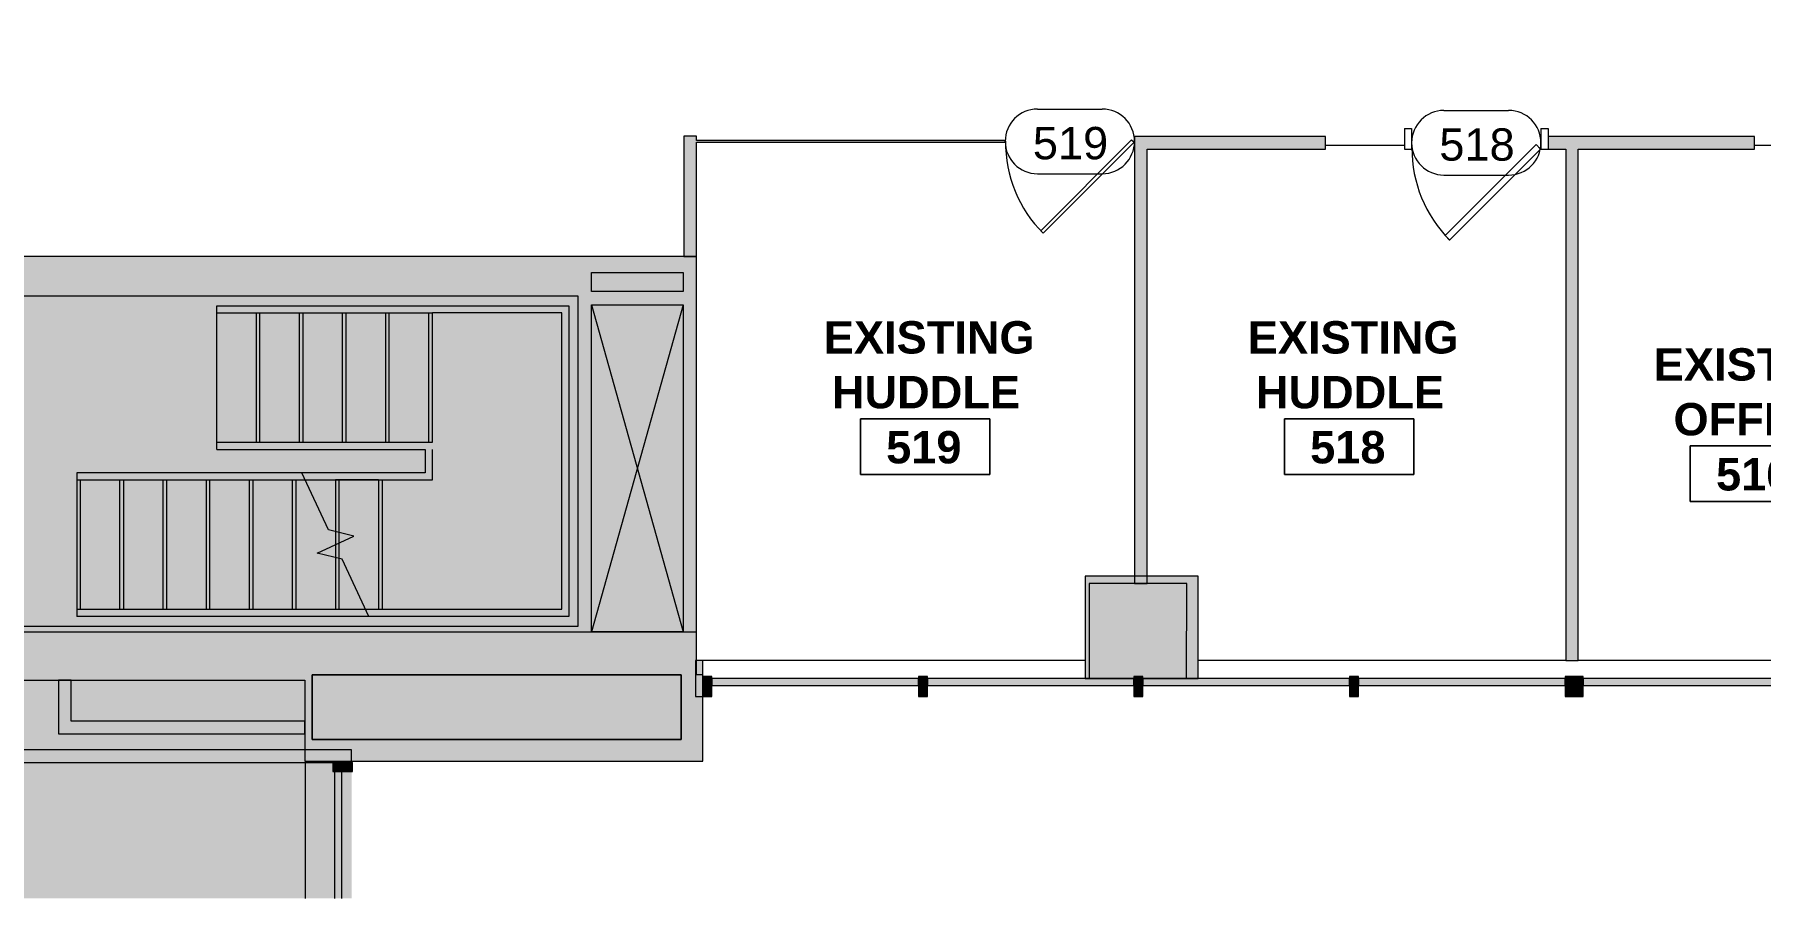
# Model space of a CAD drawing. Header units: inches. Extents: x 381 to 2249, y -1781 to -36.
# Drawn here: x 1144.2 to 1624.6, y -1781.1 to -1540.7 of the extents above; entities that cross this region are included whole.
import ezdxf

# ---------------------------------------------------------------- set-up
doc = ezdxf.new("R2010")
doc.units = ezdxf.units.IN
doc.header["$MEASUREMENT"] = 0
for name, color, linetype, lineweight in [('A-AREA-IDEN', 2, 'Continuous', 9), ('A-COLS', 52, 'Continuous', 13), ('A-DETL', 90, 'Continuous', 9), ('A-DETL-GENF', 92, 'Continuous', 9), ('A-DETL-THIN', 151, 'Continuous', 9), ('A-DOOR', 31, 'Continuous', 13), ('A-DOOR-FRAM', 31, 'Continuous', 20), ('A-DOOR-IDEN', 31, 'Continuous', 9), ('A-GLAZ', 151, 'Continuous', 13), ('A-GLAZ-CURT', 52, 'Continuous', 13), ('A-GLAZ-CWMG', 51, 'Continuous', 13), ('A-WALL', 113, 'Continuous', 13), ('A-WALL-PATT', 111, 'Continuous', 13), ('I-WALL', 2, 'Continuous', 13)]:
    doc.layers.add(name, color=color, linetype=linetype, lineweight=lineweight)
doc.styles.add('Swis721 Lt BT', font='swissl.ttf', dxfattribs={"height": 9})
doc.styles.add('Swis721 Lt BT_B', font='', dxfattribs={"height": 9})
doc.styles.get('Swis721 Lt BT_B').set_extended_font_data('Swis721 Lt BT', bold=True)

# ---------------------------------------------------------------- blocks, each defined once
blk = doc.blocks.new('System Panel - Glazed 2-5030408-Level 5 CONSTRUCTION')
at = {"layer": 'A-GLAZ-CURT', "lineweight": 9}
blk.add_hatch(color=7, dxfattribs=at).paths.add_polyline_path([(-9.26, 0.25), (26.13, 0.25), (26.13, 2.25), (-9.26, 2.25), (-9.26, 1.49)], flags=0)
at = {"layer": 'A-GLAZ-CURT', "color": 8, "lineweight": 20}
for p, q in [((26.13, 2.25), (-9.26, 2.25)), ((-9.26, 0.25), (26.13, 0.25)), ((26.13, 0.25), (26.13, 2.25))]:
    blk.add_line(p, q, dxfattribs=at)
blk = doc.blocks.new('Rectangular Mullion - 2_5_ x 5_ rectangular-5019916-Level 5 CONSTRUCTION')
at = {"layer": 'A-GLAZ-CWMG', "lineweight": 9}
blk.add_hatch(color=7, dxfattribs=at).paths.add_polyline_path([(-2.5, -2.25), (-2.5, 2.75), (0, 2.75), (0, -2.75), (-2.5, -2.75)], flags=0)
at = {"layer": 'A-GLAZ-CWMG', "color": 8, "lineweight": 20}
for p, q in [((-2.5, 2.75), (0, 2.75)), ((-2.5, -2.75), (-2.5, 2.75)), ((0, 2.75), (0, -2.75)), ((0, -2.75), (-2.5, -2.75))]:
    blk.add_line(p, q, dxfattribs=at)
blk = doc.blocks.new('Walls 10 - Walls 10-5024447-Level 5 CONSTRUCTION')
at = {"layer": 'A-WALL', "lineweight": 9}
h = blk.add_hatch(color=7, dxfattribs=at)
h.paths.add_polyline_path([(1221.48, -1742.89), (1330.2, -1742.89), (1330.2, -1718.89), (1328.48, -1718.89), (1328.45, -1602.45), (1123.26, -1602.45), (1123.26, -1606.95), (1125.46, -1606.95), (1125.46, -1613.45), (1295.45, -1613.45), (1295.45, -1705.42), (1062.64, -1705.42), (1062.64, -1635.39), (1073.89, -1635.39), (1073.89, -1606.95), (1084.26, -1606.95), (1084.26, -1602.45), (1058.89, -1602.45), (1058.89, -1705.1), (1061.22, -1707.43), (1058.89, -1709.76), (1058.89, -1720.42), (1219.48, -1720.42), (1219.5, -1739.77), (1220.52, -1739.77), (1219.5, -1742.89)], flags=0)
h.paths.add_polyline_path([(1324.2, -1736.89), (1221.48, -1736.89), (1221.48, -1718.89), (1324.2, -1718.89)], flags=0)
h.paths.add_polyline_path([(1324.2, -1706.92), (1299.2, -1706.92), (1299.2, -1615.95), (1324.73, -1615.95), (1324.73, -1706.92)], flags=0)
h.paths.add_polyline_path([(1070.14, -1631.64), (1062.64, -1631.64), (1062.64, -1606.95), (1070.14, -1606.95), (1070.14, -1615.95)], flags=0)
h.paths.add_polyline_path([(1324.73, -1612.2), (1299.2, -1612.2), (1299.2, -1606.95), (1324.73, -1606.95)], flags=0)
at = {"layer": 'A-WALL', "color": 8, "lineweight": 20}
for p, q in [((1058.89, -1602.45), (1058.89, -1720.42)), ((1084.26, -1602.45), (1058.89, -1602.45)), ((1084.26, -1606.95), (1084.26, -1602.45)), ((1125.08, -1602.45), (1123.26, -1602.45)), ((1123.26, -1602.45), (1123.26, -1606.95)), ((1328.48, -1602.45), (1125.08, -1602.45)), ((1328.48, -1718.89), (1328.48, -1602.45)), ((1062.64, -1631.64), (1062.64, -1606.95)), ((1062.64, -1606.95), (1070.14, -1606.95)), ((1070.14, -1606.95), (1070.14, -1631.64)), ((1073.89, -1635.39), (1073.89, -1606.95)), ((1073.89, -1606.95), (1084.26, -1606.95)), ((1123.26, -1606.95), (1125.46, -1606.95)), ((1125.46, -1606.95), (1125.46, -1613.45)), ((1299.2, -1612.2), (1299.2, -1606.95)), ((1299.2, -1606.95), (1324.73, -1606.95)), ((1324.73, -1606.95), (1324.73, -1612.2)), ((1125.46, -1613.45), (1295.45, -1613.45)), ((1295.45, -1613.45), (1295.45, -1705.42)), ((1324.73, -1612.2), (1299.2, -1612.2)), ((1299.2, -1706.92), (1299.2, -1615.95)), ((1299.2, -1615.95), (1324.73, -1615.95)), ((1324.73, -1615.95), (1324.73, -1706.92)), ((1070.14, -1631.64), (1062.64, -1631.64)), ((1062.64, -1705.42), (1062.64, -1635.39)), ((1062.64, -1635.39), (1073.89, -1635.39)), ((1295.45, -1705.42), (1062.64, -1705.42)), ((1324.73, -1706.92), (1299.2, -1706.92)), ((1221.48, -1736.89), (1221.48, -1718.89)), ((1221.48, -1718.89), (1324.2, -1718.89)), ((1324.2, -1718.89), (1324.2, -1736.89)), ((1330.2, -1718.89), (1328.48, -1718.89)), ((1330.2, -1742.89), (1330.2, -1718.89)), ((1058.89, -1720.42), (1062.64, -1720.42)), ((1062.64, -1720.42), (1219.48, -1720.42)), ((1219.48, -1720.42), (1219.48, -1742.89)), ((1324.2, -1736.89), (1221.48, -1736.89)), ((1219.48, -1742.89), (1330.2, -1742.89))]:
    blk.add_line(p, q, dxfattribs=at)
at = {"layer": 'A-WALL', "lineweight": 9}
for p, q in [((1084.26, -1602.45), (1123.26, -1602.45)), ((1123.26, -1606.95), (1084.26, -1606.95))]:
    blk.add_line(p, q, dxfattribs=at)
blk = doc.blocks.new('System Panel - Glazed 2-5104149-Level 5 CONSTRUCTION')
at = {"layer": 'A-GLAZ-CURT', "lineweight": 9}
blk.add_hatch(color=7, dxfattribs=at).paths.add_polyline_path([(28.75, 0.25), (28.75, 2.25), (-28.75, 2.25), (-28.75, 0.25), (-14.52, 0.25)], flags=0)
at = {"layer": 'A-GLAZ-CURT', "color": 8, "lineweight": 20}
for p, q in [((28.75, 2.25), (-28.75, 2.25)), ((-28.75, 2.25), (-28.75, 0.25)), ((-28.75, 0.25), (28.75, 0.25)), ((28.75, 0.25), (28.75, 2.25))]:
    blk.add_line(p, q, dxfattribs=at)
blk = doc.blocks.new('Rectangular Mullion - 2_5_ x 5_ rectangular-5104493-Level 5 CONSTRUCTION')
at = {"layer": 'A-GLAZ-CWMG', "lineweight": 9}
blk.add_hatch(color=7, dxfattribs=at).paths.add_polyline_path([(-2.5, 2.75), (0, 2.75), (0, -2.75), (-2.5, -2.75), (-2.5, -2.25)], flags=0)
at = {"layer": 'A-GLAZ-CWMG', "color": 8, "lineweight": 20}
for p, q in [((-2.5, 2.75), (0, 2.75)), ((-2.5, -2.75), (-2.5, 2.75)), ((0, 2.75), (0, -2.75)), ((0, -2.75), (-2.5, -2.75))]:
    blk.add_line(p, q, dxfattribs=at)
blk = doc.blocks.new('Rectangular Mullion - 2_5_ x 5_ rectangular-5103979-Level 5 CONSTRUCTION')
at = {"layer": 'A-GLAZ-CWMG', "lineweight": 9}
blk.add_hatch(color=7, dxfattribs=at).paths.add_polyline_path([(-2.5, 2.75), (-2.5, -2.75), (0, -2.75), (0, 2.75)], flags=0)
at = {"layer": 'A-GLAZ-CWMG', "color": 8, "lineweight": 20}
for p, q in [((0, 2.75), (-2.5, 2.75)), ((-2.5, 2.75), (-2.5, -2.75)), ((0, -2.75), (0, 2.75)), ((-2.5, -2.75), (0, -2.75))]:
    blk.add_line(p, q, dxfattribs=at)
blk = doc.blocks.new('System Panel - Glazed 2-5105823-Level 5 CONSTRUCTION')
at = {"layer": 'A-GLAZ-CURT', "lineweight": 9}
blk.add_hatch(color=7, dxfattribs=at).paths.add_polyline_path([(-28.75, 0.25), (28.75, 0.25), (28.75, 2.25), (-28.75, 2.25)], flags=0)
at = {"layer": 'A-GLAZ-CURT', "color": 8, "lineweight": 20}
for p, q in [((28.75, 2.25), (-28.75, 2.25)), ((-28.75, 2.25), (-28.75, 0.25)), ((-28.75, 0.25), (28.75, 0.25)), ((28.75, 0.25), (28.75, 2.25))]:
    blk.add_line(p, q, dxfattribs=at)
blk = doc.blocks.new('System Panel - Glazed 2-5232122-Level 5 CONSTRUCTION')
at = {"layer": 'A-GLAZ-CURT', "lineweight": 9}
blk.add_hatch(color=7, dxfattribs=at).paths.add_polyline_path([(27.5, 0.25), (27.5, 2.25), (-27.5, 2.25), (-27.5, 0.25), (-15.24, 0.25)], flags=0)
at = {"layer": 'A-GLAZ-CURT', "color": 8, "lineweight": 20}
for p, q in [((27.5, 2.25), (-27.5, 2.25)), ((-27.5, 2.25), (-27.5, 0.25)), ((-27.5, 0.25), (27.5, 0.25)), ((27.5, 0.25), (27.5, 2.25))]:
    blk.add_line(p, q, dxfattribs=at)
blk = doc.blocks.new('Columns 17 - Columns 4-5094720-Level 5 CONSTRUCTION')
at = {"layer": 'A-COLS', "color": 8, "lineweight": 20}
for p, q in [((1386.75, -824.84), (1378.58, -849.96)), ((1412.53, -833.21), (1386.75, -824.84)), ((1404.36, -858.34), (1412.53, -833.21)), ((1378.58, -849.96), (1404.36, -858.34))]:
    blk.add_line(p, q, dxfattribs=at)
blk = doc.blocks.new('Walls 48 - Walls 3-5097338-Level 5 CONSTRUCTION')
at = {"layer": 'A-WALL', "lineweight": 9}
blk.add_line((50.52, -1284.73), (50.52, -1322.61), dxfattribs=at)
blk = doc.blocks.new('Walls 49 - Walls 3-5097350-Level 5 CONSTRUCTION')
at = {"layer": 'A-WALL', "lineweight": 9}
for p, q in [((54.48, -1568.87), (54.48, -1670.49)), ((54.48, -1673.99), (54.48, -1776.28)), ((54.48, -1807.73), (54.48, -1914.14))]:
    blk.add_line(p, q, dxfattribs=at)
blk = doc.blocks.new('Single Glass Door1 - 36_ x 84_-5468080-Level 5 CONSTRUCTION')
at = {"layer": 'A-DOOR', "color": 8, "lineweight": 20}
for p, q in [((-8.12, -24.87), (17.2, 0.46)), ((17.2, 0.46), (17.91, -0.25)), ((17.91, -0.25), (-7.42, -25.57)), ((-7.42, -25.57), (-8.12, -24.87))]:
    blk.add_line(p, q, dxfattribs=at)
at = {"layer": 'A-DOOR', "lineweight": 9}
blk.add_arc((17.91, -0.25), 35.81, 179.5, 225, dxfattribs=at)
blk = doc.blocks.new('Single Flush - OTJ_SOLIDFLUSH_ALUM-5070093-Level 5 CONSTRUCTION')
at = {"layer": 'A-DOOR', "color": 8, "lineweight": 20}
for p, q in [((-8.65, -25.84), (16.67, -0.51)), ((17.91, -1.75), (-7.42, -27.07)), ((16.67, -0.51), (17.91, -1.75)), ((-7.42, -27.07), (-8.65, -25.84))]:
    blk.add_line(p, q, dxfattribs=at)
at = {"layer": 'A-DOOR', "lineweight": 9}
blk.add_arc((17.91, -1.75), 35.81, 179.5, 225, dxfattribs=at)
at = {"layer": 'A-DOOR-FRAM', "color": 8}
for p, q in [((-20, 4), (-20, -1.75)), ((-20, 4), (-18, 4)), ((-18, 4), (-18, -1.75)), ((18, 4), (18, -1.75)), ((18, 4), (20, 4)), ((20, 4), (20, -1.75)), ((-20, -1.75), (-18, -1.75)), ((18, -1.75), (20, -1.75))]:
    blk.add_line(p, q, dxfattribs=at)
blk = doc.blocks.new('Columns 59 - Columns 4-5528690-Level 5 CONSTRUCTION')
at = {"layer": 'A-COLS', "lineweight": 9}
blk.add_hatch(color=7, dxfattribs=at).paths.add_polyline_path([(1407.41, -859.33), (1416.21, -832.25), (1386.29, -822.53), (1377.49, -849.61)], flags=0)
at = {"layer": 'A-COLS', "color": 8, "lineweight": 20}
for p, q in [((1386.29, -822.53), (1377.49, -849.61)), ((1416.21, -832.25), (1386.29, -822.53)), ((1407.41, -859.33), (1416.21, -832.25)), ((1377.49, -849.61), (1407.41, -859.33))]:
    blk.add_line(p, q, dxfattribs=at)
blk = doc.blocks.new('Frameless opening with glazing - 22_ x 84_-5661426-Level 5 CONSTRUCTION')
at = {"layer": 'A-GLAZ', "color": 8, "lineweight": 20}
blk.add_line((-12.5, -0.625), (9.5, -0.625), dxfattribs=at)
blk = doc.blocks.new('Room Tag - Room Name and Number-3379422-Level 5 CONSTRUCTION')
at = {"layer": 'A-AREA-IDEN'}
for p, q in [((-0.1881, -0.1636), (-0.1881, -0.0018)), ((-0.1881, -0.0018), (0.1869, -0.0018)), ((0.1869, -0.0018), (-0.1881, -0.0018)), ((-0.1881, -0.0018), (-0.1881, -0.1636)), ((0.1869, -0.0018), (0.1869, -0.1636)), ((0.1869, -0.1636), (0.1869, -0.0018)), ((0.1869, -0.1636), (-0.1881, -0.1636)), ((-0.1881, -0.1636), (0.1869, -0.1636))]:
    blk.add_line(p, q, dxfattribs=at)
blk = doc.blocks.new('Door Tag - Door Tag-41184-Level 5 CONSTRUCTION')
at = {"layer": 'A-DOOR-IDEN'}
for p, q in [((-0.09375, 0.09375), (0.09375, 0.09375)), ((-0.09375, -0.09375), (0.09375, -0.09375))]:
    blk.add_line(p, q, dxfattribs=at)
for centre, start, end in [((-0.09375, 0), 90, 270), ((0.09375, 0), 270, 90)]:
    blk.add_arc(centre, 0.09375, start, end, dxfattribs=at)

msp = doc.modelspace()

# ---------------------------------------------------------------- hatches: boundary and pattern name
at = {"layer": 'A-DETL-GENF'}
h = msp.add_hatch(color=9, dxfattribs=at)
h.paths.add_polyline_path([(508.24, -1781.15), (521.45, -1781.15), (746.37, -1556.23), (743.9, -1553.75), (769.44, -1528.21), (801.85, -1560.62), (854.63, -1509.6), (842.52, -1505.48), (850.3, -1482.61), (854.63, -1484.12), (862.38, -1486.96), (868.69, -1489.43), (876.12, -1492.56), (883.47, -1495.87), (883.44, -1471.7), (870.86, -1471.7), (870.86, -1412.95), (889.72, -1412.95), (889.72, -1410.45), (890.22, -1410.45), (890.22, -1345.39), (889.72, -1345.39), (889.72, -1342.89), (870.97, -1342.89), (870.97, -1306.89), (890.55, -1306.89), (890.55, -1102.88), (872.22, -1102.88), (872.22, -1084.89), (428.3, -1084.89), (428.34, -1104.39), (428.47, -1104.39), (428.47, -1152.92), (420.55, -1152.92), (420.55, -1212.42), (404.63, -1212.42), (412.9, -1251.33), (413.04, -1251.3), (414.49, -1258.12), (413.49, -1258.33), (415.45, -1267.56), (403.63, -1272.31), (392.01, -1277.51), (384.83, -1281.05), (384.83, -1781.15), (484.01, -1781.15)], flags=0)
h.paths.add_polyline_path([(968.08, -1781.15), (974.3, -1781.15), (963.54, -1770.39), (966.37, -1767.56), (925.36, -1726.56), (922.53, -1729.38), (912.1, -1718.95), (890.54, -1740.52), (880.81, -1730.8), (850.81, -1760.8), (859.65, -1769.64), (848.14, -1781.15), (966.37, -1781.15)], flags=0)
h.paths.add_polyline_path([(677.72, -1781.15), (804.09, -1654.78), (795.25, -1645.94), (829.9, -1611.29), (818.94, -1600.33), (821.77, -1597.51), (780.4, -1556.14), (777.58, -1558.97), (766.26, -1547.65), (679.99, -1633.92), (743.63, -1697.56), (766.13, -1675.07), (774.97, -1683.9), (722.32, -1736.55), (713.58, -1727.81), (735.25, -1706.15), (671.51, -1642.41), (595.14, -1718.77), (657.52, -1781.15), (660.05, -1781.15), (683.53, -1757.67), (692.37, -1766.5), (677.72, -1781.15)], flags=0)
h.paths.add_polyline_path([(532.77, -1781.15), (651.86, -1781.15), (592.31, -1721.6)], flags=0)
h.paths.add_polyline_path([(1299.2, -1736.89), (1324.2, -1736.89), (1324.2, -1718.89), (1232.5, -1718.89), (1232.5, -1736.89), (1295.45, -1736.89)], flags=0)
h.paths.add_polyline_path([(1324.73, -1706.92), (1324.73, -1615.95), (1299.2, -1615.95), (1299.2, -1706.92), (1324.2, -1706.92)], flags=0)
h.paths.add_polyline_path([(1106.41, -1705.42), (1295.45, -1705.42), (1295.45, -1613.45), (1125.46, -1613.45), (1125.46, -1606.95), (1123.26, -1606.95), (1123.26, -1602.45), (1084.26, -1602.45), (1084.26, -1606.95), (1073.89, -1606.95), (1073.89, -1635.39), (1062.64, -1635.39), (1062.64, -1705.42)], flags=0)
h.paths.add_polyline_path([(1070.14, -1631.64), (1070.14, -1606.95), (1062.64, -1606.95), (1062.64, -1631.64)], flags=0)
h.paths.add_polyline_path([(1324.73, -1612.2), (1324.73, -1606.95), (1299.2, -1606.95), (1299.2, -1612.2), (1324.2, -1612.2)], flags=0)
h.paths.add_polyline_path([(384.83, -1274.35), (389.73, -1271.96), (399.11, -1267.72), (409.47, -1263.44), (408.61, -1259.4), (407.63, -1259.6), (404.63, -1245.67), (393.74, -1195.75), (391.56, -1196.41), (391.27, -1195.46), (384.83, -1197.43), (384.83, -1272.35)], flags=0)
h.paths.add_polyline_path([(419.53, -1211.42), (419.53, -1151.92), (427.47, -1151.92), (427.47, -1104.39), (412.45, -1104.39), (412.45, -1157.74), (389.55, -1161.92), (392.57, -1176.77), (396.58, -1175.89), (404.33, -1211.42), (415.45, -1211.42)], flags=0)
h.paths.add_polyline_path([(384.83, -1196.38), (390.98, -1194.5), (389.95, -1191.15), (392.34, -1190.42), (393.15, -1193.05), (389.73, -1177.38), (391.59, -1176.98), (390.3, -1170.6), (388.06, -1171), (387.89, -1170.01), (384.83, -1170.55), (384.83, -1194.5)], flags=0)
h.paths.add_polyline_path([(384.83, -1169.54), (387.71, -1169.03), (387.11, -1165.58), (384.83, -1165.98), (384.83, -1169.03)], flags=0)
h = msp.add_hatch(color=9, dxfattribs=at)
h.paths.add_polyline_path([(1058.89, -1781.15), (1227.7, -1781.15), (1227.7, -1745.77), (1227.2, -1745.77), (1227.2, -1743.27), (1059.01, -1743.27), (1059.01, -1720.42), (1058.89, -1720.42), (1058.89, -1711.11), (991.12, -1778.88), (993.24, -1781), (993.09, -1781.15), (1053.67, -1781.15)], flags=0)
h.paths.add_polyline_path([(1232.5, -1781.15), (1232.5, -1745.77), (1229.7, -1745.77), (1229.7, -1781.15), (1232.45, -1781.15)], flags=0)
h.paths.add_polyline_path([(1232.45, -1743.27), (1232.5, -1743.27), (1232.5, -1742.89), (1232.45, -1742.89)], flags=0)
h.paths.add_polyline_path([(1062.64, -1739.77), (1219.48, -1739.77), (1219.48, -1735.3), (1150.88, -1735.3), (1150.88, -1720.42), (1062.51, -1720.42), (1062.51, -1739.77)], flags=0)
h.paths.add_polyline_path([(1226.67, -1736.89), (1232.5, -1736.89), (1232.5, -1718.89), (1221.48, -1718.89), (1221.48, -1736.89), (1226.04, -1736.89)], flags=0)
h.paths.add_polyline_path([(1154.38, -1731.8), (1219.48, -1731.8), (1219.48, -1720.42), (1154.38, -1720.42)], flags=0)
at = {"layer": 'A-WALL-PATT', "lineweight": 9}
for points in [[(1324.95, -1602.45), (1328.45, -1602.45), (1328.45, -1568.95), (1324.95, -1568.95)], [(1337.3, -1570.7), (1414.36, -1570.7), (1414.36, -1570.2), (1328.45, -1570.2), (1328.48, -1570.7)], [(1450.36, -1691.42), (1453.86, -1691.42), (1453.86, -1569.08), (1450.36, -1569.08)], [(1573.86, -1714.89), (1573.86, -1572.58), (1570.36, -1572.58), (1570.36, -1714.89)], [(1150.88, -1735.3), (1154.38, -1735.3), (1154.38, -1720.42), (1150.88, -1720.42)], [(1219.48, -1735.3), (1219.48, -1731.8), (1154.38, -1731.8), (1154.38, -1735.3)], [(1106.41, -1743.27), (1219.45, -1743.27), (1219.45, -1739.77), (1062.51, -1739.77), (1062.51, -1743.27), (1097.05, -1743.27)], [(1219.45, -1743.27), (1232.45, -1743.27), (1232.45, -1742.89), (1219.48, -1742.89), (1220.52, -1739.77), (1219.45, -1739.77), (1219.45, -1742.98)]]:
    msp.add_hatch(color=7, dxfattribs=at).paths.add_polyline_path(points, flags=0)
h = msp.add_hatch(color=7, dxfattribs=at)
h.paths.add_polyline_path([(1693.61, -1572.58), (1693.61, -1569.08), (1684.86, -1569.08), (1684.86, -1572.58), (1690.11, -1572.58)], flags=0)
h.paths.add_polyline_path([(1570.36, -1572.58), (1622.86, -1572.58), (1622.86, -1569.08), (1565.48, -1569.08), (1565.48, -1572.58)], flags=0)
h.paths.add_polyline_path([(1453.86, -1572.58), (1503.48, -1572.58), (1503.48, -1569.08), (1453.86, -1569.08)], flags=0)
h = msp.add_hatch(color=7, dxfattribs=at)
h.paths.add_polyline_path([(2179.45, -1724.89), (2189.44, -1724.89), (2189.44, -1714.89), (2184.99, -1714.89), (2184.99, -1719.89), (2172.45, -1719.89), (2172.45, -1724.89)], flags=0)
h.paths.add_polyline_path([(1330.2, -1718.89), (1330.2, -1714.89), (1328.48, -1714.89), (1328.48, -1718.89), (1329.4, -1718.89)], flags=0)

# ---------------------------------------------------------------- linework, layer by layer
at = {"layer": 'A-DETL', "lineweight": 13}
for p, q in [((1194.95, -1616.17), (1264.16, -1616.17)), ((1194.95, -1656.17), (1194.95, -1616.17)), ((1194.95, -1654.17), (1194.95, -1618.17)), ((1194.95, -1618.17), (1254.95, -1618.17)), ((1205.95, -1654.17), (1205.95, -1618.17)), ((1206.95, -1654.17), (1206.95, -1618.17)), ((1217.95, -1654.17), (1217.95, -1618.17)), ((1218.95, -1654.17), (1218.95, -1618.17)), ((1229.95, -1654.17), (1229.95, -1618.17)), ((1230.95, -1654.17), (1230.95, -1618.17)), ((1241.95, -1654.17), (1241.95, -1618.17)), ((1242.95, -1654.17), (1242.95, -1618.17)), ((1253.95, -1654.17), (1253.95, -1618.17)), ((1290.95, -1618.17), (1254.95, -1618.17)), ((1254.95, -1654.17), (1254.95, -1618.17)), ((1264.16, -1616.17), (1292.95, -1616.17)), ((1290.95, -1700.67), (1290.95, -1618.17)), ((1292.95, -1616.17), (1292.95, -1702.67)), ((1299.2, -1615.95), (1324.73, -1706.92)), ((1324.73, -1615.95), (1299.2, -1706.92)), ((1194.95, -1654.17), (1254.95, -1654.17)), ((1194.95, -1656.17), (1252.95, -1656.17)), ((1252.95, -1656.17), (1252.95, -1662.67)), ((1254.95, -1664.67), (1254.95, -1656.17)), ((1155.95, -1662.67), (1155.95, -1702.67)), ((1218.63, -1662.67), (1155.95, -1662.67)), ((1155.95, -1662.67), (1155.95, -1664.67)), ((1155.95, -1664.67), (1167.95, -1664.67)), ((1155.95, -1664.67), (1254.95, -1664.67)), ((1156.95, -1664.67), (1156.95, -1700.67)), ((1167.95, -1700.67), (1167.95, -1664.67)), ((1168.95, -1664.67), (1168.95, -1700.67)), ((1179.95, -1664.67), (1179.95, -1700.67)), ((1180.95, -1664.67), (1180.95, -1700.67)), ((1191.95, -1664.67), (1191.95, -1700.67)), ((1192.95, -1664.67), (1192.95, -1700.67)), ((1203.95, -1664.67), (1203.95, -1700.67)), ((1204.95, -1664.67), (1204.95, -1700.67)), ((1215.95, -1664.67), (1215.95, -1700.67)), ((1216.95, -1664.67), (1216.95, -1700.67)), ((1252.95, -1662.67), (1218.63, -1662.67)), ((1226.05, -1678.59), (1218.63, -1662.67)), ((1219.56, -1664.67), (1227.95, -1664.67)), ((1227.95, -1664.67), (1227.95, -1679.06)), ((1239.95, -1664.67), (1227.95, -1664.67)), ((1228.95, -1664.67), (1228.95, -1679.3)), ((1239.95, -1664.67), (1239.95, -1700.67)), ((1240.95, -1664.67), (1240.95, -1700.67)), ((1222.86, -1685.05), (1233.05, -1680.3)), ((1233.05, -1680.3), (1226.05, -1678.59)), ((1227.95, -1679.06), (1227.95, -1682.67)), ((1228.95, -1679.3), (1228.95, -1682.21)), ((1229.86, -1686.75), (1222.86, -1685.05)), ((1227.95, -1682.67), (1227.95, -1686.29)), ((1228.95, -1682.21), (1228.95, -1686.53)), ((1227.95, -1686.29), (1227.95, -1700.67)), ((1228.95, -1686.53), (1228.95, -1700.67)), ((1237.28, -1702.67), (1229.86, -1686.75)), ((1155.95, -1700.67), (1254.74, -1700.67)), ((1273.85, -1702.67), (1155.95, -1702.67)), ((1254.74, -1700.67), (1290.95, -1700.67)), ((1292.95, -1702.67), (1254.74, -1702.67))]:
    msp.add_line(p, q, dxfattribs=at)
at = {"layer": 'A-DETL-THIN'}
for p, q in [((1328.48, -1602.45), (1058.89, -1602.45)), ((1328.48, -1706.92), (1328.48, -1602.45)), ((1058.89, -1706.92), (1328.48, -1706.92)), ((1324.2, -1718.89), (1221.48, -1718.89)), ((1221.48, -1718.89), (1221.48, -1736.89)), ((1324.2, -1736.89), (1324.2, -1718.89)), ((1221.48, -1736.89), (1324.2, -1736.89))]:
    msp.add_line(p, q, dxfattribs=at)
at = {"layer": 'A-WALL', "color": 8, "lineweight": 20}
for p, q in [((1330.2, -1714.89), (1328.2, -1714.89)), ((1328.2, -1714.89), (1328.2, -1724.89)), ((1330.2, -1724.89), (1330.2, -1714.89)), ((1328.2, -1724.89), (1330.2, -1724.89)), ((1232.45, -1739.77), (1219.45, -1739.77)), ((1219.45, -1743.27), (1232.45, -1743.27)), ((1232.45, -1743.27), (1232.45, -1739.77))]:
    msp.add_line(p, q, dxfattribs=at)
at = {"layer": 'I-WALL', "color": 8, "lineweight": 20}
for p, q in [((1328.45, -1568.95), (1324.95, -1568.95)), ((1324.95, -1568.95), (1324.95, -1602.45)), ((1328.45, -1570.2), (1328.45, -1568.95)), ((1414.36, -1570.2), (1328.45, -1570.2)), ((1328.45, -1602.45), (1328.45, -1570.7)), ((1328.45, -1570.7), (1414.36, -1570.7)), ((1414.36, -1570.7), (1414.36, -1570.2)), ((1450.36, -1569.08), (1450.36, -1693.47)), ((1503.48, -1569.08), (1450.36, -1569.08)), ((1503.48, -1572.58), (1503.48, -1569.08)), ((1622.86, -1569.08), (1565.48, -1569.08)), ((1565.48, -1569.08), (1565.48, -1572.58)), ((1622.86, -1572.58), (1622.86, -1569.08)), ((1453.86, -1693.47), (1453.86, -1572.58)), ((1453.86, -1572.58), (1503.48, -1572.58)), ((1565.48, -1572.58), (1570.36, -1572.58)), ((1570.36, -1572.58), (1570.36, -1714.89)), ((1573.86, -1572.58), (1622.86, -1572.58)), ((1573.86, -1714.89), (1573.86, -1572.58)), ((1324.95, -1602.45), (1328.45, -1602.45)), ((1450.36, -1693.47), (1453.86, -1693.47)), ((1570.36, -1714.89), (1573.86, -1714.89)), ((1150.88, -1720.42), (1150.88, -1735.3)), ((1154.38, -1720.42), (1150.88, -1720.42)), ((1154.38, -1731.8), (1154.38, -1720.42)), ((1219.48, -1731.8), (1154.38, -1731.8)), ((1219.48, -1735.3), (1219.48, -1731.8)), ((1150.88, -1735.3), (1219.48, -1735.3)), ((1059.01, -1743.27), (1219.45, -1743.27)), ((1219.45, -1739.77), (1062.51, -1739.77))]:
    msp.add_line(p, q, dxfattribs=at)

# ---------------------------------------------------------------- block references
at = {"layer": 'A-AREA-IDEN', "xscale": 95.99999999999994, "yscale": 95.99999999999994, "zscale": 95.99999999999994}
for p in [(1392.12, -1647.46), (1510.12, -1647.46), (1623.1, -1654.99)]:
    msp.add_blockref('Room Tag - Room Name and Number-3379422-Level 5 CONSTRUCTION', p, dxfattribs=at)
at = {"layer": 'A-COLS', "lineweight": 9, "rotation": 18.00000000000044}
for name in ['Columns 59 - Columns 4-5528690-Level 5 CONSTRUCTION', 'Columns 17 - Columns 4-5094720-Level 5 CONSTRUCTION']:
    msp.add_blockref(name, (-136, -1337.53), dxfattribs=at)
at = {"layer": 'A-DOOR'}
for name, p in [('Single Glass Door1 - 36_ x 84_-5468080-Level 5 CONSTRUCTION', (1432.36, -1570.45)), ('Single Flush - OTJ_SOLIDFLUSH_ALUM-5070093-Level 5 CONSTRUCTION', (1545.48, -1570.83))]:
    msp.add_blockref(name, p, dxfattribs=at)
at = {"layer": 'A-DOOR-IDEN', "xscale": 95.99999999999994, "yscale": 95.99999999999994, "zscale": 95.99999999999994}
for p in [(1432.36, -1570.45), (1545.48, -1570.83)]:
    msp.add_blockref('Door Tag - Door Tag-41184-Level 5 CONSTRUCTION', p, dxfattribs=at)
at = {"layer": 'A-GLAZ'}
for p in [(1515.98, -1570.83), (1635.36, -1570.83)]:
    msp.add_blockref('Frameless opening with glazing - 22_ x 84_-5661426-Level 5 CONSTRUCTION', p, dxfattribs=at)
at = {"layer": 'A-GLAZ-CURT', "lineweight": 9}
for name, p in [('System Panel - Glazed 2-5104149-Level 5 CONSTRUCTION', (1361.45, -1722.14)), ('System Panel - Glazed 2-5105823-Level 5 CONSTRUCTION', (1421.45, -1722.14)), ('System Panel - Glazed 2-5105823-Level 5 CONSTRUCTION', (1481.45, -1722.14)), ('System Panel - Glazed 2-5105823-Level 5 CONSTRUCTION', (1541.45, -1722.14)), ('System Panel - Glazed 2-5232122-Level 5 CONSTRUCTION', (1602.7, -1722.14))]:
    msp.add_blockref(name, p, dxfattribs=at)
at = {"layer": 'A-GLAZ-CURT', "lineweight": 9, "rotation": 89.99999999999872}
msp.add_blockref('System Panel - Glazed 2-5030408-Level 5 CONSTRUCTION', (1229.95, -1771.89), dxfattribs=at)
at = {"layer": 'A-GLAZ-CWMG', "lineweight": 9, "rotation": 180}
for p in [(1330.2, -1722.14), (1572.7, -1722.14)]:
    msp.add_blockref('Rectangular Mullion - 2_5_ x 5_ rectangular-5103979-Level 5 CONSTRUCTION', p, dxfattribs=at)
at = {"layer": 'A-GLAZ-CWMG', "lineweight": 9, "extrusion": (0, 0, -1)}
for name, p, rotation in [('Rectangular Mullion - 2_5_ x 5_ rectangular-5104493-Level 5 CONSTRUCTION', (-1392.7, -1722.14), 180), ('Rectangular Mullion - 2_5_ x 5_ rectangular-5104493-Level 5 CONSTRUCTION', (-1452.7, -1722.14), 180), ('Rectangular Mullion - 2_5_ x 5_ rectangular-5104493-Level 5 CONSTRUCTION', (-1512.7, -1722.14), 180), ('Rectangular Mullion - 2_5_ x 5_ rectangular-5104493-Level 5 CONSTRUCTION', (-1572.7, -1722.14), 180), ('Rectangular Mullion - 2_5_ x 5_ rectangular-5019916-Level 5 CONSTRUCTION', (-1229.95, -1743.27), 90.00000000000131)]:
    msp.add_blockref(name, p, dxfattribs=dict(at, rotation=rotation))
at = {"layer": 'A-WALL', "lineweight": 9}
for name, p in [('Walls 10 - Walls 10-5024447-Level 5 CONSTRUCTION', (0, 0)), ('Walls 48 - Walls 3-5097338-Level 5 CONSTRUCTION', (1168.98, -458.54))]:
    msp.add_blockref(name, p, dxfattribs=at)
at = {"layer": 'A-WALL', "lineweight": 9, "rotation": 270.0000000000001}
msp.add_blockref('Walls 49 - Walls 3-5097350-Level 5 CONSTRUCTION', (3244.34, -1660.41), dxfattribs=at)

# ---------------------------------------------------------------- texts
at = {"layer": 'A-AREA-IDEN', "char_height": 9, "attachment_point": 1, "style": 'Swis721 Lt BT_B'}
for s, insert, width in [('EXISTING', (1363.88, -1620.48), 68.175), ('EXISTING', (1481.88, -1620.48), 68.175), ('EXISTING', (1594.86, -1628.01), 68.175), ('HUDDLE', (1366.13, -1635.73), 63.024), ('HUDDLE', (1484.13, -1635.73), 63.024), ('OFFICE', (1600.36, -1643.26), 54.843), ('519', (1381.23, -1651.06), 25.452), ('518', (1499.23, -1651.06), 25.452), ('516', (1612.2, -1658.6), 25.452)]:
    msp.add_mtext(s, dxfattribs=dict(at, insert=insert, width=width))
at = {"layer": 'A-DOOR-IDEN', "char_height": 9, "width": 24.543, "attachment_point": 1, "style": 'Swis721 Lt BT'}
for s, insert in [('519', (1422.06, -1566.42)), ('518', (1535.18, -1566.81))]:
    msp.add_mtext(s, dxfattribs=dict(at, insert=insert))

doc.saveas('drawing.dxf')
